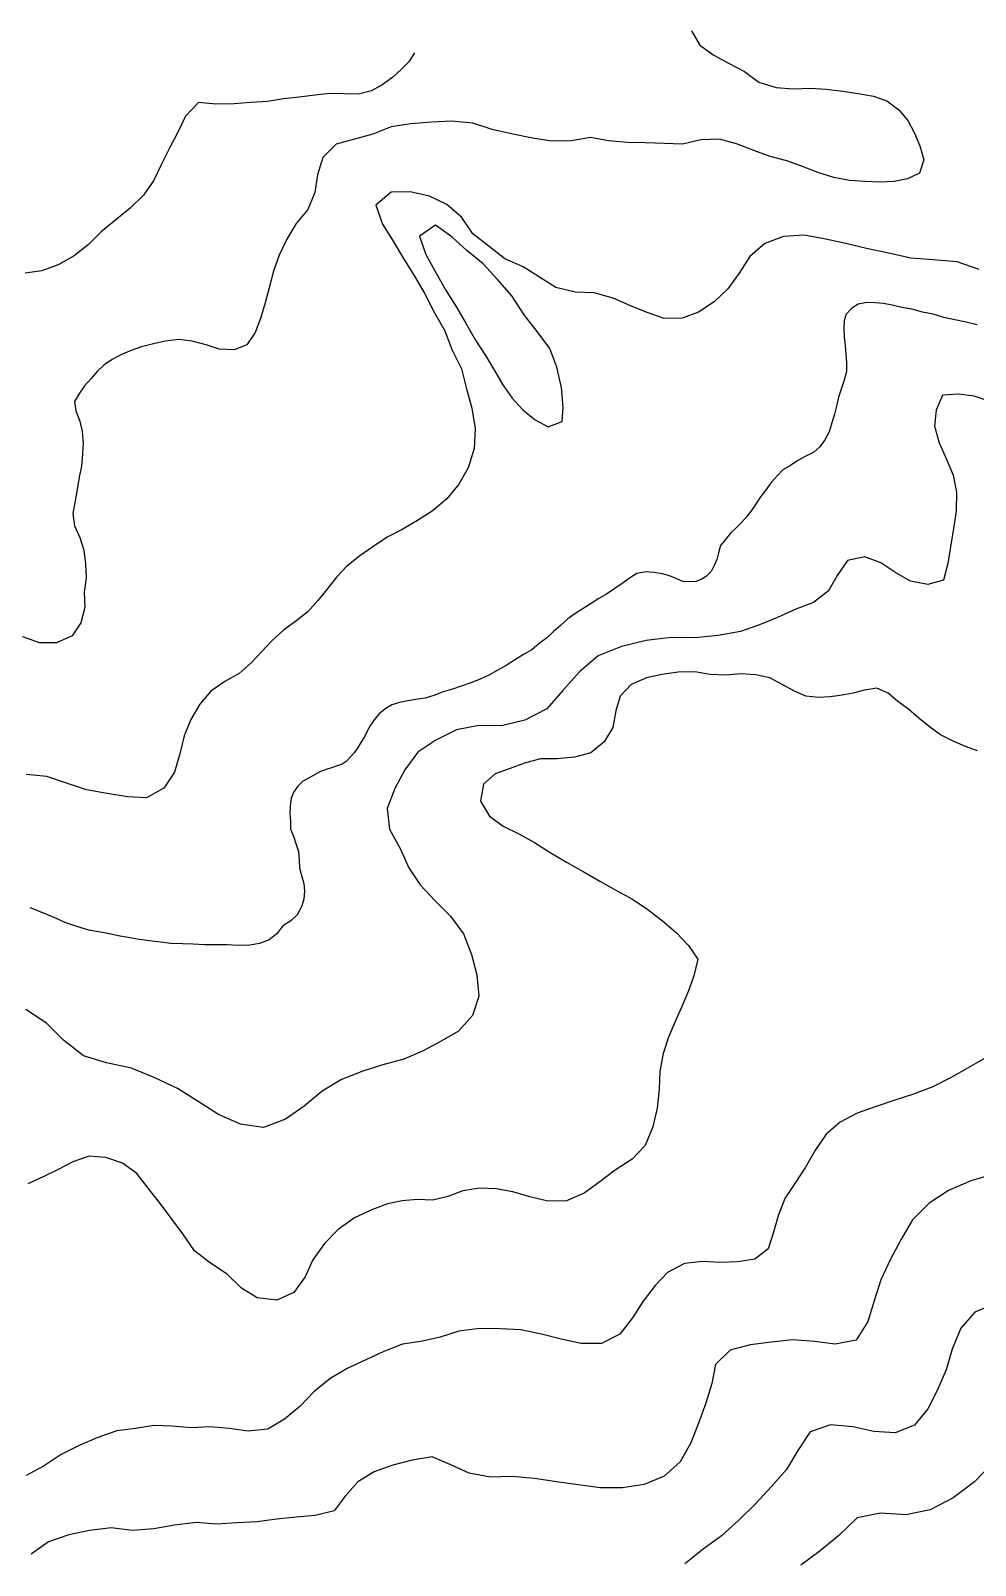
# Model space of a CAD drawing. Extents: x -717078 to -714996, y -984638 to -983998.
# Drawn here: x -715612.7 to -715311.4, y -984487.3 to -983997.9 of the extents above; entities that cross this region are included whole.
import ezdxf

# ---------------------------------------------------------------- set-up
doc = ezdxf.new("R2010")
doc.units = 0
doc.layers.add('contour_lines', color=1, linetype='CONTINUOUS')

msp = doc.modelspace()

# ---------------------------------------------------------------- linework, layer by layer
at = {"layer": 'contour_lines', "color": 1}
for p, q in [((-715401.9, -983997.89, 277), (-715399.307, -984002.472, 277)), ((-715490.228, -984004.94, 276), (-715492.1, -984007.842, 276)), ((-715399.307, -984002.472, 277), (-715394.752, -984005.689, 277)), ((-715394.752, -984005.689, 277), (-715389.887, -984008.391, 277)), ((-715494.488, -984010.283, 276), (-715497.219, -984012.67, 276)), ((-715492.1, -984007.842, 276), (-715494.488, -984010.283, 276)), ((-715389.887, -984008.391, 277), (-715385.023, -984010.917, 277)), ((-715385.023, -984010.917, 277), (-715380.438, -984014.357, 277)), ((-715500.333, -984015.083, 276), (-715503.964, -984017.085, 276)), ((-715497.219, -984012.67, 276), (-715500.333, -984015.083, 276)), ((-715380.438, -984014.357, 277), (-715374.942, -984015.983, 277)), ((-715374.942, -984015.983, 277), (-715369.535, -984016.464, 277)), ((-715369.535, -984016.464, 277), (-715364.078, -984016.234, 277)), ((-715364.078, -984016.234, 277), (-715358.967, -984016.521, 277)), ((-715559.19, -984020.761, 276), (-715563.29, -984025.102, 276)), ((-715553.661, -984021.365, 276), (-715559.19, -984020.761, 276)), ((-715547.833, -984021.252, 276), (-715553.661, -984021.365, 276)), ((-715542.526, -984020.838, 276), (-715547.833, -984021.252, 276)), ((-715537.219, -984020.482, 276), (-715542.526, -984020.838, 276)), ((-715532.029, -984019.625, 276), (-715537.219, -984020.482, 276)), ((-715527.051, -984019.118, 276), (-715532.029, -984019.625, 276)), ((-715522.117, -984018.401, 276), (-715527.051, -984019.118, 276)), ((-715517.31, -984017.965, 276), (-715522.117, -984018.401, 276)), ((-715512.688, -984017.996, 276), (-715517.31, -984017.965, 276)), ((-715508.146, -984018.109, 276), (-715512.688, -984017.996, 276)), ((-715503.964, -984017.085, 276), (-715508.146, -984018.109, 276)), ((-715358.967, -984016.521, 277), (-715353.659, -984017.144, 277)), ((-715353.659, -984017.144, 277), (-715348.776, -984017.946, 277)), ((-715348.776, -984017.946, 277), (-715343.854, -984018.75, 277)), ((-715343.854, -984018.75, 277), (-715339.575, -984020.27, 277)), ((-715339.575, -984020.27, 277), (-715335.751, -984023.082, 277)), ((-715563.29, -984025.102, 276), (-715565.655, -984030.034, 276)), ((-715335.751, -984023.082, 277), (-715332.935, -984026.524, 277)), ((-715565.655, -984030.034, 276), (-715568.321, -984035.151, 276)), ((-715503.544, -984030.905, 277), (-715509.389, -984032.472, 277)), ((-715497.679, -984028.547, 277), (-715503.544, -984030.905, 277)), ((-715491.595, -984027.646, 277), (-715497.679, -984028.547, 277)), ((-715484.836, -984027.085, 277), (-715491.595, -984027.646, 277)), ((-715478.496, -984026.716, 277), (-715484.836, -984027.085, 277)), ((-715471.699, -984027.386, 277), (-715478.496, -984026.716, 277)), ((-715465.541, -984029.391, 277), (-715471.699, -984027.386, 277)), ((-715458.906, -984030.934, 277), (-715465.541, -984029.391, 277)), ((-715452.691, -984032.175, 277), (-715458.906, -984030.934, 277)), ((-715332.935, -984026.524, 277), (-715330.751, -984030.615, 277)), ((-715330.751, -984030.615, 277), (-715329.082, -984034.639, 277)), ((-715568.321, -984035.151, 276), (-715570.836, -984040.254, 276)), ((-715515.291, -984034.036, 277), (-715519.493, -984038.345, 277)), ((-715509.389, -984032.472, 277), (-715515.291, -984034.036, 277)), ((-715446.427, -984033.101, 277), (-715452.691, -984032.175, 277)), ((-715440.361, -984033.012, 277), (-715446.427, -984033.101, 277)), ((-715434.19, -984031.967, 277), (-715440.361, -984033.012, 277)), ((-715428.425, -984032.992, 277), (-715434.19, -984031.967, 277)), ((-715422.389, -984033.579, 277), (-715428.425, -984032.992, 277)), ((-715416.687, -984033.679, 277), (-715422.389, -984033.579, 277)), ((-715410.593, -984033.823, 277), (-715416.687, -984033.679, 277)), ((-715404.812, -984034.027, 277), (-715410.593, -984033.823, 277)), ((-715398.96, -984032.679, 277), (-715404.812, -984034.027, 277)), ((-715393.05, -984032.452, 277), (-715398.96, -984032.679, 277)), ((-715387.53, -984033.987, 277), (-715393.05, -984032.452, 277)), ((-715382.032, -984036.066, 277), (-715387.53, -984033.987, 277)), ((-715329.082, -984034.639, 277), (-715327.846, -984039.078, 277)), ((-715570.836, -984040.254, 276), (-715573.506, -984045.773, 276)), ((-715519.493, -984038.345, 277), (-715521.268, -984043.872, 277)), ((-715376.842, -984037.987, 277), (-715382.032, -984036.066, 277)), ((-715371.525, -984039.444, 277), (-715376.842, -984037.987, 277)), ((-715366.503, -984041.182, 277), (-715371.525, -984039.444, 277)), ((-715327.846, -984039.078, 277), (-715329.177, -984043.306, 277)), ((-715521.268, -984043.872, 277), (-715522.045, -984049.474, 277)), ((-715361.581, -984043.107, 277), (-715366.503, -984041.182, 277)), ((-715356.581, -984044.713, 277), (-715361.581, -984043.107, 277)), ((-715351.54, -984045.689, 277), (-715356.581, -984044.713, 277)), ((-715346.493, -984045.971, 277), (-715351.54, -984045.689, 277)), ((-715333.072, -984045.134, 277), (-715337.26, -984045.932, 277)), ((-715329.177, -984043.306, 277), (-715333.072, -984045.134, 277)), ((-715576.694, -984050.383, 276), (-715580.944, -984054.467, 276)), ((-715573.506, -984045.773, 276), (-715576.694, -984050.383, 276)), ((-715522.045, -984049.474, 277), (-715524.332, -984054.952, 277)), ((-715497.694, -984049.364, 278), (-715502.572, -984053.583, 278)), ((-715491.669, -984049.303, 278), (-715497.694, -984049.364, 278)), ((-715485.448, -984050.652, 278), (-715491.669, -984049.303, 278)), ((-715479.941, -984053.311, 278), (-715485.448, -984050.652, 278)), ((-715341.932, -984046.185, 277), (-715346.493, -984045.971, 277)), ((-715337.26, -984045.932, 277), (-715341.932, -984046.185, 277)), ((-715580.944, -984054.467, 276), (-715585.552, -984058.249, 276)), ((-715524.332, -984054.952, 277), (-715527.984, -984059.411, 277)), ((-715502.572, -984053.583, 278), (-715500.47, -984059.563, 278)), ((-715475.196, -984057.507, 278), (-715479.941, -984053.311, 278)), ((-715585.552, -984058.249, 276), (-715590.203, -984062.009, 276)), ((-715527.984, -984059.411, 277), (-715530.982, -984064.352, 277)), ((-715500.47, -984059.563, 278), (-715497.096, -984064.987, 278)), ((-715483.564, -984059.881, 279), (-715488.705, -984063.416, 279)), ((-715478.409, -984063.623, 279), (-715483.564, -984059.881, 279)), ((-715471.725, -984062.717, 278), (-715475.196, -984057.507, 278)), ((-715590.203, -984062.009, 276), (-715594.221, -984066.1, 276)), ((-715530.982, -984064.352, 277), (-715533.468, -984069.458, 277)), ((-715497.096, -984064.987, 278), (-715493.809, -984070.489, 278)), ((-715488.705, -984063.416, 279), (-715486.649, -984069.297, 279)), ((-715473.604, -984068.029, 279), (-715478.409, -984063.623, 279)), ((-715466.439, -984066.749, 278), (-715471.725, -984062.717, 278)), ((-715372.602, -984063.497, 278), (-715378.552, -984065.748, 278)), ((-715366.025, -984063.066, 278), (-715372.602, -984063.497, 278)), ((-715359.565, -984064.237, 278), (-715366.025, -984063.066, 278)), ((-715352.706, -984065.783, 278), (-715359.565, -984064.237, 278)), ((-715598.881, -984069.722, 276), (-715603.755, -984072.465, 276)), ((-715594.221, -984066.1, 276), (-715598.881, -984069.722, 276)), ((-715533.468, -984069.458, 277), (-715535.291, -984074.581, 277)), ((-715486.649, -984069.297, 279), (-715483.41, -984075.188, 279)), ((-715468.428, -984072.265, 279), (-715473.604, -984068.029, 279)), ((-715461.499, -984070.643, 278), (-715466.439, -984066.749, 278)), ((-715383.372, -984069.937, 278), (-715386.765, -984075.229, 278)), ((-715378.552, -984065.748, 278), (-715383.372, -984069.937, 278)), ((-715346.098, -984067.336, 278), (-715352.706, -984065.783, 278)), ((-715339.005, -984068.864, 278), (-715346.098, -984067.336, 278)), ((-715331.994, -984070.466, 278), (-715339.005, -984068.864, 278)), ((-715609.142, -984074.496, 276), (-715614.456, -984075.234, 276)), ((-715603.755, -984072.465, 276), (-715609.142, -984074.496, 276)), ((-715535.291, -984074.581, 277), (-715536.622, -984079.874, 277)), ((-715493.809, -984070.489, 278), (-715490.292, -984076.152, 278)), ((-715463.777, -984077.228, 279), (-715468.428, -984072.265, 279)), ((-715455.597, -984073.169, 278), (-715461.499, -984070.643, 278)), ((-715450.368, -984076.463, 278), (-715455.597, -984073.169, 278)), ((-715324.815, -984070.995, 278), (-715331.994, -984070.466, 278)), ((-715317.179, -984071.586, 278), (-715324.815, -984070.995, 278)), ((-715310.214, -984074.047, 278), (-715317.179, -984071.586, 278)), ((-715536.622, -984079.874, 277), (-715537.898, -984084.726, 277)), ((-715490.292, -984076.152, 278), (-715486.963, -984081.811, 278)), ((-715483.41, -984075.188, 279), (-715480.188, -984080.824, 279)), ((-715459.203, -984082.466, 279), (-715463.777, -984077.228, 279)), ((-715445.158, -984079.825, 278), (-715450.368, -984076.463, 278)), ((-715439.057, -984081.311, 278), (-715445.158, -984079.825, 278)), ((-715386.765, -984075.229, 278), (-715390.336, -984080.217, 278)), ((-715537.898, -984084.726, 277), (-715539.395, -984089.689, 277)), ((-715486.963, -984081.811, 278), (-715483.93, -984087.818, 278)), ((-715480.188, -984080.824, 279), (-715476.878, -984086.113, 279)), ((-715455.329, -984088.534, 279), (-715459.203, -984082.466, 279)), ((-715432.947, -984081.505, 278), (-715439.057, -984081.311, 278)), ((-715426.892, -984083.193, 278), (-715432.947, -984081.505, 278)), ((-715421.592, -984085.55, 278), (-715426.892, -984083.193, 278)), ((-715394.697, -984084.318, 278), (-715399.664, -984087.64, 278)), ((-715390.336, -984080.217, 278), (-715394.697, -984084.318, 278)), ((-715346.014, -984084.561, 279), (-715348.794, -984085.138, 279)), ((-715343.483, -984084.627, 279), (-715346.014, -984084.561, 279)), ((-715340.687, -984084.926, 279), (-715343.483, -984084.627, 279)), ((-715539.395, -984089.689, 277), (-715541.084, -984094.104, 277)), ((-715483.93, -984087.818, 278), (-715480.717, -984093.433, 278)), ((-715476.878, -984086.113, 279), (-715473.787, -984091.416, 279)), ((-715451.116, -984093.782, 279), (-715455.329, -984088.534, 279)), ((-715416.041, -984087.776, 278), (-715421.592, -984085.55, 278)), ((-715410.653, -984089.658, 278), (-715416.041, -984087.776, 278)), ((-715404.862, -984089.523, 278), (-715410.653, -984089.658, 278)), ((-715399.664, -984087.64, 278), (-715404.862, -984089.523, 278)), ((-715352.594, -984088.261, 279), (-715353.226, -984090.353, 279)), ((-715350.802, -984086.421, 279), (-715352.594, -984088.261, 279)), ((-715348.794, -984085.138, 279), (-715350.802, -984086.421, 279)), ((-715337.973, -984085.47, 279), (-715340.687, -984084.926, 279)), ((-715334.792, -984086.146, 279), (-715337.973, -984085.47, 279)), ((-715331.636, -984086.725, 279), (-715334.792, -984086.146, 279)), ((-715328.207, -984087.641, 279), (-715331.636, -984086.725, 279)), ((-715324.865, -984088.316, 279), (-715328.207, -984087.641, 279)), ((-715321.399, -984089.385, 279), (-715324.865, -984088.316, 279)), ((-715317.911, -984090.102, 279), (-715321.399, -984089.385, 279)), ((-715541.084, -984094.104, 277), (-715543.734, -984098.093, 277)), ((-715480.717, -984093.433, 278), (-715478.308, -984099.8, 278)), ((-715473.787, -984091.416, 279), (-715470.876, -984096.596, 279)), ((-715447.163, -984099.243, 279), (-715451.116, -984093.782, 279)), ((-715353.226, -984090.353, 279), (-715353.381, -984092.988, 279)), ((-715353.381, -984092.988, 279), (-715353.256, -984095.531, 279)), ((-715314.277, -984090.878, 279), (-715317.911, -984090.102, 279)), ((-715310.865, -984091.674, 279), (-715314.277, -984090.878, 279)), ((-715577.395, -984098.743, 277), (-715580.697, -984099.845, 277)), ((-715573.569, -984097.741, 277), (-715577.395, -984098.743, 277)), ((-715569.759, -984096.874, 277), (-715573.569, -984097.741, 277)), ((-715565.404, -984096.416, 277), (-715569.759, -984096.874, 277)), ((-715561.248, -984096.944, 277), (-715565.404, -984096.416, 277)), ((-715556.778, -984098.039, 277), (-715561.248, -984096.944, 277)), ((-715552.588, -984099.473, 277), (-715556.778, -984098.039, 277)), ((-715547.846, -984099.646, 277), (-715552.588, -984099.473, 277)), ((-715543.734, -984098.093, 277), (-715547.846, -984099.646, 277)), ((-715470.876, -984096.596, 279), (-715467.608, -984101.433, 279)), ((-715444.876, -984105.202, 279), (-715447.163, -984099.243, 279)), ((-715353.256, -984095.531, 279), (-715352.897, -984098.38, 279)), ((-715352.897, -984098.38, 279), (-715352.666, -984101, 279)), ((-715586.709, -984102.78, 277), (-715589.421, -984104.588, 277)), ((-715583.971, -984101.226, 277), (-715586.709, -984102.78, 277)), ((-715580.697, -984099.845, 277), (-715583.971, -984101.226, 277)), ((-715478.308, -984099.8, 278), (-715475.333, -984105.687, 278)), ((-715467.608, -984101.433, 279), (-715464.722, -984106.257, 279)), ((-715352.666, -984101, 279), (-715352.499, -984103.814, 279)), ((-715352.499, -984103.814, 279), (-715352.499, -984106.538, 279)), ((-715593.444, -984108.803, 277), (-715595.542, -984111.185, 277)), ((-715591.468, -984106.602, 277), (-715593.444, -984108.803, 277)), ((-715589.421, -984104.588, 277), (-715591.468, -984106.602, 277)), ((-715475.333, -984105.687, 278), (-715473.647, -984112.087, 278)), ((-715464.722, -984106.257, 279), (-715462.06, -984110.806, 279)), ((-715443.396, -984111.641, 279), (-715444.876, -984105.202, 279)), ((-715353.221, -984109.295, 279), (-715354.177, -984112.166, 279)), ((-715352.499, -984106.538, 279), (-715353.221, -984109.295, 279)), ((-715597.118, -984113.489, 277), (-715598.712, -984116.163, 277)), ((-715595.542, -984111.185, 277), (-715597.118, -984113.489, 277)), ((-715473.647, -984112.087, 278), (-715471.968, -984118.22, 278)), ((-715462.06, -984110.806, 279), (-715459.169, -984115.106, 279)), ((-715442.811, -984117.97, 279), (-715443.396, -984111.641, 279)), ((-715354.177, -984112.166, 279), (-715355.029, -984114.762, 279)), ((-715321.832, -984114.165, 280), (-715323.84, -984118.88, 280)), ((-715316.767, -984113.802, 280), (-715321.832, -984114.165, 280)), ((-715311.752, -984114.424, 280), (-715316.767, -984113.802, 280)), ((-715598.712, -984116.163, 277), (-715598.268, -984119.151, 277)), ((-715598.268, -984119.151, 277), (-715597, -984122.399, 277)), ((-715471.968, -984118.22, 278), (-715470.929, -984124.765, 278)), ((-715459.169, -984115.106, 279), (-715455.732, -984118.845, 279)), ((-715455.732, -984118.845, 279), (-715451.83, -984121.941, 279)), ((-715443.233, -984122.543, 279), (-715442.811, -984117.97, 279)), ((-715355.713, -984117.597, 279), (-715356.317, -984120.132, 279)), ((-715355.029, -984114.762, 279), (-715355.713, -984117.597, 279)), ((-715323.84, -984118.88, 280), (-715324.461, -984123.965, 280)), ((-715306.997, -984116.005, 280), (-715311.752, -984114.424, 280)), ((-715597, -984122.399, 277), (-715596.304, -984125.66, 277)), ((-715451.83, -984121.941, 279), (-715447.658, -984124.19, 279)), ((-715447.658, -984124.19, 279), (-715443.233, -984122.543, 279)), ((-715357.174, -984122.997, 279), (-715358.053, -984125.797, 279)), ((-715356.317, -984120.132, 279), (-715357.174, -984122.997, 279)), ((-715324.461, -984123.965, 280), (-715322.887, -984129.342, 280)), ((-715596.304, -984125.66, 277), (-715595.966, -984129.296, 277)), ((-715470.929, -984124.765, 278), (-715471.266, -984131.098, 278)), ((-715359.396, -984128.412, 279), (-715360.959, -984130.566, 279)), ((-715358.053, -984125.797, 279), (-715359.396, -984128.412, 279)), ((-715596.139, -984132.872, 277), (-715596.544, -984136.738, 277)), ((-715595.966, -984129.296, 277), (-715596.139, -984132.872, 277)), ((-715471.266, -984131.098, 278), (-715473.198, -984137.273, 278)), ((-715365.498, -984133.539, 279), (-715367.99, -984134.938, 279)), ((-715362.885, -984132.256, 279), (-715365.498, -984133.539, 279)), ((-715360.959, -984130.566, 279), (-715362.885, -984132.256, 279)), ((-715322.887, -984129.342, 280), (-715320.677, -984134.334, 280)), ((-715596.544, -984136.738, 277), (-715597.28, -984140.311, 277)), ((-715473.198, -984137.273, 278), (-715476.122, -984142.494, 278)), ((-715372.748, -984137.938, 279), (-715374.59, -984139.85, 279)), ((-715370.33, -984136.51, 279), (-715372.748, -984137.938, 279)), ((-715367.99, -984134.938, 279), (-715370.33, -984136.51, 279)), ((-715320.677, -984134.334, 280), (-715318.509, -984139.647, 280)), ((-715597.28, -984140.311, 277), (-715597.839, -984144.206, 277)), ((-715476.122, -984142.494, 278), (-715480.007, -984147.145, 278)), ((-715376.507, -984142.022, 279), (-715378.138, -984144.244, 279)), ((-715374.59, -984139.85, 279), (-715376.507, -984142.022, 279)), ((-715318.509, -984139.647, 280), (-715317.435, -984145.095, 280)), ((-715598.495, -984147.85, 277), (-715599.218, -984151.811, 277)), ((-715597.839, -984144.206, 277), (-715598.495, -984147.85, 277)), ((-715480.007, -984147.145, 278), (-715484.609, -984151.085, 278)), ((-715379.878, -984146.514, 279), (-715381.282, -984148.621, 279)), ((-715378.138, -984144.244, 279), (-715379.878, -984146.514, 279)), ((-715317.435, -984145.095, 280), (-715317.543, -984151.137, 280)), ((-715599.218, -984151.811, 277), (-715598.697, -984155.79, 277)), ((-715484.609, -984151.085, 278), (-715489.336, -984154.052, 278)), ((-715384.24, -984152.822, 279), (-715386.007, -984154.758, 279)), ((-715382.77, -984150.945, 279), (-715384.24, -984152.822, 279)), ((-715381.282, -984148.621, 279), (-715382.77, -984150.945, 279)), ((-715317.543, -984151.137, 280), (-715318.397, -984156.626, 280)), ((-715598.697, -984155.79, 277), (-715597, -984159.497, 277)), ((-715494.216, -984156.995, 278), (-715499, -984159.434, 278)), ((-715489.336, -984154.052, 278), (-715494.216, -984156.995, 278)), ((-715389.472, -984158.152, 279), (-715391.23, -984160.214, 279)), ((-715387.665, -984156.395, 279), (-715389.472, -984158.152, 279)), ((-715386.007, -984154.758, 279), (-715387.665, -984156.395, 279)), ((-715318.397, -984156.626, 280), (-715319.289, -984162.469, 280)), ((-715597, -984159.497, 277), (-715595.791, -984163.528, 277)), ((-715503.572, -984162.488, 278), (-715507.741, -984165.405, 278)), ((-715499, -984159.434, 278), (-715503.572, -984162.488, 278)), ((-715392.703, -984162.054, 279), (-715393.35, -984164.355, 279)), ((-715391.23, -984160.214, 279), (-715392.703, -984162.054, 279)), ((-715319.289, -984162.469, 280), (-715320.131, -984167.793, 280)), ((-715595.791, -984163.528, 277), (-715595.185, -984167.897, 277)), ((-715595.185, -984167.897, 277), (-715595.004, -984172.394, 277)), ((-715507.741, -984165.405, 278), (-715511.825, -984168.677, 278)), ((-715393.88, -984166.514, 279), (-715394.703, -984168.439, 279)), ((-715393.35, -984164.355, 279), (-715393.88, -984166.514, 279)), ((-715352.214, -984166.82, 280), (-715355.443, -984171.637, 280)), ((-715346.602, -984165.645, 280), (-715352.214, -984166.82, 280)), ((-715341.584, -984167.584, 280), (-715346.602, -984165.645, 280)), ((-715336.781, -984170.78, 280), (-715341.584, -984167.584, 280)), ((-715320.131, -984167.793, 280), (-715321.58, -984173.08, 280)), ((-715595.004, -984172.394, 277), (-715595.682, -984176.944, 277)), ((-715515.211, -984172.17, 278), (-715518.247, -984176.071, 278)), ((-715511.825, -984168.677, 278), (-715515.211, -984172.17, 278)), ((-715421.707, -984172.463, 279), (-715424.047, -984174.197, 279)), ((-715419.378, -984170.972, 279), (-715421.707, -984172.463, 279)), ((-715416.394, -984170.43, 279), (-715419.378, -984170.972, 279)), ((-715413.822, -984170.679, 279), (-715416.394, -984170.43, 279)), ((-715411.128, -984171.074, 279), (-715413.822, -984170.679, 279)), ((-715408.988, -984171.758, 279), (-715411.128, -984171.074, 279)), ((-715406.798, -984172.635, 279), (-715408.988, -984171.758, 279)), ((-715404.738, -984173.501, 279), (-715406.798, -984172.635, 279)), ((-715398.666, -984172.807, 279), (-715400.529, -984173.54, 279)), ((-715397.116, -984171.83, 279), (-715398.666, -984172.807, 279)), ((-715395.708, -984170.334, 279), (-715397.116, -984171.83, 279)), ((-715394.703, -984168.439, 279), (-715395.708, -984170.334, 279)), ((-715355.443, -984171.637, 280), (-715358.184, -984176.538, 280)), ((-715332.097, -984173.458, 280), (-715336.781, -984170.78, 280)), ((-715595.682, -984176.944, 277), (-715595.413, -984181.866, 277)), ((-715518.247, -984176.071, 278), (-715521.137, -984179.625, 278)), ((-715429.032, -984177.594, 279), (-715431.454, -984178.937, 279)), ((-715426.356, -984175.807, 279), (-715429.032, -984177.594, 279)), ((-715424.047, -984174.197, 279), (-715426.356, -984175.807, 279)), ((-715402.736, -984173.706, 279), (-715404.738, -984173.501, 279)), ((-715400.529, -984173.54, 279), (-715402.736, -984173.706, 279)), ((-715358.184, -984176.538, 280), (-715362.999, -984180.259, 280)), ((-715326.59, -984174.549, 280), (-715332.097, -984173.458, 280)), ((-715321.58, -984173.08, 280), (-715326.59, -984174.549, 280)), ((-715595.413, -984181.866, 277), (-715596.704, -984186.678, 277)), ((-715521.137, -984179.625, 278), (-715524.338, -984183.178, 278)), ((-715436.481, -984182.185, 279), (-715439.193, -984183.835, 279)), ((-715433.976, -984180.602, 279), (-715436.481, -984182.185, 279)), ((-715431.454, -984178.937, 279), (-715433.976, -984180.602, 279)), ((-715368.663, -984182.425, 280), (-715374.488, -984185.061, 280)), ((-715362.999, -984180.259, 280), (-715368.663, -984182.425, 280)), ((-715596.704, -984186.678, 277), (-715599.479, -984190.9, 277)), ((-715528.143, -984186.151, 278), (-715532.056, -984189.022, 278)), ((-715524.338, -984183.178, 278), (-715528.143, -984186.151, 278)), ((-715443.733, -984187.606, 279), (-715445.996, -984189.514, 279)), ((-715441.345, -984185.474, 279), (-715443.733, -984187.606, 279)), ((-715439.193, -984183.835, 279), (-715441.345, -984185.474, 279)), ((-715380.216, -984187.42, 280), (-715386.309, -984189.518, 280)), ((-715374.488, -984185.061, 280), (-715380.216, -984187.42, 280)), ((-715609.875, -984193.111, 277), (-715615.182, -984191.232, 277)), ((-715599.479, -984190.9, 277), (-715604.426, -984193.094, 277)), ((-715535.672, -984192.388, 278), (-715539.055, -984196.024, 278)), ((-715532.056, -984189.022, 278), (-715535.672, -984192.388, 278)), ((-715448.196, -984191.616, 279), (-715450.487, -984193.303, 279)), ((-715445.996, -984189.514, 279), (-715448.196, -984191.616, 279)), ((-715416.346, -984192.36, 280), (-715424.242, -984194.271, 280)), ((-715408.43, -984191.396, 280), (-715416.346, -984192.36, 280)), ((-715400.843, -984191.527, 280), (-715408.43, -984191.396, 280)), ((-715393.434, -984190.75, 280), (-715400.843, -984191.527, 280)), ((-715386.309, -984189.518, 280), (-715393.434, -984190.75, 280)), ((-715604.426, -984193.094, 277), (-715609.875, -984193.111, 277)), ((-715539.055, -984196.024, 278), (-715542.329, -984199.487, 278)), ((-715455.543, -984196.799, 279), (-715458.354, -984198.588, 279)), ((-715452.879, -984195.31, 279), (-715455.543, -984196.799, 279)), ((-715450.487, -984193.303, 279), (-715452.879, -984195.31, 279)), ((-715431.668, -984197.272, 280), (-715437.6, -984202.305, 280)), ((-715424.242, -984194.271, 280), (-715431.668, -984197.272, 280)), ((-715542.329, -984199.487, 278), (-715546.244, -984202.902, 278)), ((-715463.932, -984201.985, 279), (-715466.558, -984203.383, 279)), ((-715460.993, -984200.311, 279), (-715463.932, -984201.985, 279)), ((-715458.354, -984198.588, 279), (-715460.993, -984200.311, 279)), ((-715437.6, -984202.305, 280), (-715443.075, -984208.38, 280)), ((-715400.908, -984202.334, 281), (-715406.152, -984202.501, 281)), ((-715395.991, -984203.2, 281), (-715400.908, -984202.334, 281)), ((-715550.784, -984205.398, 278), (-715555.292, -984208.481, 278)), ((-715546.244, -984202.902, 278), (-715550.784, -984205.398, 278)), ((-715475.424, -984206.878, 279), (-715478.195, -984207.916, 279)), ((-715472.262, -984205.827, 279), (-715475.424, -984206.878, 279)), ((-715469.382, -984204.748, 279), (-715472.262, -984205.827, 279)), ((-715466.558, -984203.383, 279), (-715469.382, -984204.748, 279)), ((-715421.193, -984206.351, 281), (-715424.633, -984210.133, 281)), ((-715416.3, -984204.307, 281), (-715421.193, -984206.351, 281)), ((-715411.379, -984203.259, 281), (-715416.3, -984204.307, 281)), ((-715406.152, -984202.501, 281), (-715411.379, -984203.259, 281)), ((-715391.027, -984203.411, 281), (-715395.991, -984203.2, 281)), ((-715386.233, -984202.979, 281), (-715391.027, -984203.411, 281)), ((-715381.554, -984203.277, 281), (-715386.233, -984202.979, 281)), ((-715376.995, -984204.274, 281), (-715381.554, -984203.277, 281)), ((-715372.959, -984206.358, 281), (-715376.995, -984204.274, 281)), ((-715369.117, -984208.556, 281), (-715372.959, -984206.358, 281)), ((-715555.292, -984208.481, 278), (-715558.756, -984212.64, 278)), ((-715495.062, -984212.086, 279), (-715497.557, -984212.853, 279)), ((-715492.426, -984211.624, 279), (-715495.062, -984212.086, 279)), ((-715489.826, -984211.184, 279), (-715492.426, -984211.624, 279)), ((-715486.894, -984210.736, 279), (-715489.826, -984211.184, 279)), ((-715484.147, -984209.941, 279), (-715486.894, -984210.736, 279)), ((-715481.166, -984208.735, 279), (-715484.147, -984209.941, 279)), ((-715478.195, -984207.916, 279), (-715481.166, -984208.735, 279)), ((-715443.075, -984208.38, 280), (-715448.1, -984214.15, 280)), ((-715424.633, -984210.133, 281), (-715426.034, -984214.778, 281)), ((-715365.512, -984210.107, 281), (-715369.117, -984208.556, 281)), ((-715361.465, -984210.513, 281), (-715365.512, -984210.107, 281)), ((-715357.732, -984210.335, 281), (-715361.465, -984210.513, 281)), ((-715353.838, -984209.834, 281), (-715357.732, -984210.335, 281)), ((-715350.366, -984209.185, 281), (-715353.838, -984209.834, 281)), ((-715346.711, -984208.238, 281), (-715350.366, -984209.185, 281)), ((-715342.778, -984207.532, 281), (-715346.711, -984208.238, 281)), ((-715339.197, -984209.206, 281), (-715342.778, -984207.532, 281)), ((-715336.065, -984211.829, 281), (-715339.197, -984209.206, 281)), ((-715332.755, -984214.251, 281), (-715336.065, -984211.829, 281)), ((-715558.756, -984212.64, 278), (-715561.606, -984217.511, 278)), ((-715501.546, -984215.727, 279), (-715503.04, -984217.603, 279)), ((-715499.792, -984214.269, 279), (-715501.546, -984215.727, 279)), ((-715497.557, -984212.853, 279), (-715499.792, -984214.269, 279)), ((-715448.1, -984214.15, 280), (-715455.096, -984217.823, 280)), ((-715426.034, -984214.778, 281), (-715426.976, -984220.07, 281)), ((-715329.436, -984217.117, 281), (-715332.755, -984214.251, 281)), ((-715561.606, -984217.511, 278), (-715563.737, -984222.715, 278)), ((-715505.342, -984221.325, 279), (-715506.217, -984223.058, 279)), ((-715504.285, -984219.339, 279), (-715505.342, -984221.325, 279)), ((-715503.04, -984217.603, 279), (-715504.285, -984219.339, 279)), ((-715476.931, -984220.901, 280), (-715483.504, -984224.141, 280)), ((-715469.8, -984219.498, 280), (-715476.931, -984220.901, 280)), ((-715462.53, -984219.539, 280), (-715469.8, -984219.498, 280)), ((-715455.096, -984217.823, 280), (-715462.53, -984219.539, 280)), ((-715426.976, -984220.07, 281), (-715429.826, -984224.712, 281)), ((-715326.155, -984219.766, 281), (-715329.436, -984217.117, 281)), ((-715322.518, -984222.459, 281), (-715326.155, -984219.766, 281)), ((-715563.737, -984222.715, 278), (-715565.097, -984228.524, 278)), ((-715508.392, -984226.473, 279), (-715509.572, -984228.227, 279)), ((-715507.414, -984224.878, 279), (-715508.392, -984226.473, 279)), ((-715506.217, -984223.058, 279), (-715507.414, -984224.878, 279)), ((-715483.504, -984224.141, 280), (-715489.269, -984228.012, 280)), ((-715429.826, -984224.712, 281), (-715434.051, -984228.195, 281)), ((-715318.668, -984224.32, 281), (-715322.518, -984222.459, 281)), ((-715314.577, -984226.218, 281), (-715318.668, -984224.32, 281)), ((-715310.712, -984227.535, 281), (-715314.577, -984226.218, 281)), ((-715565.097, -984228.524, 278), (-715566.853, -984234.408, 278)), ((-715512.037, -984230.918, 279), (-715513.336, -984231.849, 279)), ((-715510.81, -984229.531, 279), (-715512.037, -984230.918, 279)), ((-715509.572, -984228.227, 279), (-715510.81, -984229.531, 279)), ((-715489.269, -984228.012, 280), (-715493.392, -984233.631, 280)), ((-715455.218, -984231.519, 281), (-715459.73, -984233.219, 281)), ((-715450.07, -984230.096, 281), (-715455.218, -984231.519, 281)), ((-715444.783, -984230.088, 281), (-715450.07, -984230.096, 281)), ((-715439.233, -984229.553, 281), (-715444.783, -984230.088, 281)), ((-715434.051, -984228.195, 281), (-715439.233, -984229.553, 281)), ((-715607.559, -984235.74, 278), (-715614.164, -984235.084, 278)), ((-715601.273, -984237.85, 278), (-715607.559, -984235.74, 278)), ((-715566.853, -984234.408, 278), (-715570.199, -984239.473, 278)), ((-715523.93, -984236.167, 279), (-715525.955, -984237.345, 279)), ((-715522.186, -984235.208, 279), (-715523.93, -984236.167, 279)), ((-715520.226, -984234.167, 279), (-715522.186, -984235.208, 279)), ((-715518.46, -984233.486, 279), (-715520.226, -984234.167, 279)), ((-715516.449, -984232.882, 279), (-715518.46, -984233.486, 279)), ((-715514.95, -984232.3, 279), (-715516.449, -984232.882, 279)), ((-715513.336, -984231.849, 279), (-715514.95, -984232.3, 279)), ((-715493.392, -984233.631, 280), (-715496.594, -984239.516, 280)), ((-715464.503, -984234.897, 281), (-715468.244, -984238.232, 281)), ((-715459.73, -984233.219, 281), (-715464.503, -984234.897, 281)), ((-715594.846, -984239.985, 278), (-715601.273, -984237.85, 278)), ((-715588.278, -984241.142, 278), (-715594.846, -984239.985, 278)), ((-715581.837, -984242.201, 278), (-715588.278, -984241.142, 278)), ((-715570.199, -984239.473, 278), (-715575.734, -984242.565, 278)), ((-715528.811, -984240.662, 279), (-715529.653, -984242.651, 279)), ((-715527.501, -984238.794, 279), (-715528.811, -984240.662, 279)), ((-715525.955, -984237.345, 279), (-715527.501, -984238.794, 279)), ((-715496.594, -984239.516, 280), (-715498.96, -984245.979, 280)), ((-715468.244, -984238.232, 281), (-715469.19, -984243.595, 281)), ((-715575.734, -984242.565, 278), (-715581.837, -984242.201, 278)), ((-715529.906, -984245.192, 279), (-715530.028, -984247.495, 279)), ((-715529.653, -984242.651, 279), (-715529.906, -984245.192, 279)), ((-715498.96, -984245.979, 280), (-715498.276, -984252.491, 280)), ((-715469.19, -984243.595, 281), (-715466.386, -984248.413, 281)), ((-715530.028, -984247.495, 279), (-715529.877, -984250.108, 279)), ((-715529.877, -984250.108, 279), (-715529.804, -984252.528, 279)), ((-715466.386, -984248.413, 281), (-715462.047, -984251.53, 281)), ((-715529.804, -984252.528, 279), (-715528.867, -984254.798, 279)), ((-715528.867, -984254.798, 279), (-715528.013, -984257.374, 279)), ((-715498.276, -984252.491, 280), (-715494.891, -984258.654, 280)), ((-715462.047, -984251.53, 281), (-715457.008, -984253.989, 281)), ((-715457.008, -984253.989, 281), (-715452.035, -984256.812, 281)), ((-715528.013, -984257.374, 279), (-715527.331, -984259.683, 279)), ((-715527.331, -984259.683, 279), (-715527.098, -984262.443, 279)), ((-715494.891, -984258.654, 280), (-715492.096, -984264.863, 280)), ((-715452.035, -984256.812, 281), (-715446.982, -984259.984, 281)), ((-715446.982, -984259.984, 281), (-715441.761, -984263.041, 281)), ((-715527.098, -984262.443, 279), (-715527.001, -984264.837, 279)), ((-715527.001, -984264.837, 279), (-715526.356, -984267.329, 279)), ((-715492.096, -984264.863, 280), (-715488.423, -984270.336, 280)), ((-715441.761, -984263.041, 281), (-715436.438, -984266.04, 281)), ((-715526.356, -984267.329, 279), (-715525.615, -984269.844, 279)), ((-715525.615, -984269.844, 279), (-715525.341, -984272.245, 279)), ((-715488.423, -984270.336, 280), (-715483.596, -984275.49, 280)), ((-715436.438, -984266.04, 281), (-715431.158, -984269.116, 281)), ((-715431.158, -984269.116, 281), (-715425.829, -984272.127, 281)), ((-715525.558, -984274.886, 279), (-715526.331, -984277.308, 279)), ((-715525.341, -984272.245, 279), (-715525.558, -984274.886, 279)), ((-715483.596, -984275.49, 280), (-715478.784, -984280.256, 280)), ((-715425.829, -984272.127, 281), (-715420.746, -984274.883, 281)), ((-715420.746, -984274.883, 281), (-715415.867, -984278.18, 281)), ((-715608.872, -984279.202, 279), (-715612.9, -984277.654, 279)), ((-715605.228, -984280.736, 279), (-715608.872, -984279.202, 279)), ((-715527.722, -984279.889, 279), (-715529.743, -984281.754, 279)), ((-715526.331, -984277.308, 279), (-715527.722, -984279.889, 279)), ((-715478.784, -984280.256, 280), (-715474.641, -984285.895, 280)), ((-715415.867, -984278.18, 281), (-715411.126, -984281.786, 281)), ((-715601.477, -984282.408, 279), (-715605.228, -984280.736, 279)), ((-715597.949, -984283.574, 279), (-715601.477, -984282.408, 279)), ((-715594.14, -984284.774, 279), (-715597.949, -984283.574, 279)), ((-715591.025, -984285.256, 279), (-715594.14, -984284.774, 279)), ((-715588.063, -984285.791, 279), (-715591.025, -984285.256, 279)), ((-715532.27, -984283.374, 279), (-715534.207, -984285.862, 279)), ((-715529.743, -984281.754, 279), (-715532.27, -984283.374, 279)), ((-715411.126, -984281.786, 281), (-715406.851, -984285.486, 281)), ((-715406.851, -984285.486, 281), (-715402.84, -984289.606, 281)), ((-715584.78, -984286.576, 279), (-715588.063, -984285.791, 279)), ((-715581.614, -984287.129, 279), (-715584.78, -984286.576, 279)), ((-715578.113, -984287.688, 279), (-715581.614, -984287.129, 279)), ((-715574.854, -984288.146, 279), (-715578.113, -984287.688, 279)), ((-715571.297, -984288.518, 279), (-715574.854, -984288.146, 279)), ((-715567.995, -984288.945, 279), (-715571.297, -984288.518, 279)), ((-715564.275, -984289.097, 279), (-715567.995, -984288.945, 279)), ((-715560.842, -984289.174, 279), (-715564.275, -984289.097, 279)), ((-715557.165, -984289.37, 279), (-715560.842, -984289.174, 279)), ((-715553.599, -984289.415, 279), (-715557.165, -984289.37, 279)), ((-715550.026, -984289.472, 279), (-715553.599, -984289.415, 279)), ((-715546.518, -984289.596, 279), (-715550.026, -984289.472, 279)), ((-715542.843, -984289.549, 279), (-715546.518, -984289.596, 279)), ((-715539.691, -984288.981, 279), (-715542.843, -984289.549, 279)), ((-715536.671, -984287.787, 279), (-715539.691, -984288.981, 279)), ((-715534.207, -984285.862, 279), (-715536.671, -984287.787, 279)), ((-715474.641, -984285.895, 280), (-715472.078, -984292.505, 280)), ((-715402.84, -984289.606, 281), (-715399.954, -984294.04, 281)), ((-715472.078, -984292.505, 280), (-715470.378, -984299.011, 280)), ((-715399.954, -984294.04, 281), (-715401.226, -984299.296, 281)), ((-715470.378, -984299.011, 280), (-715469.805, -984305.816, 280)), ((-715401.226, -984299.296, 281), (-715402.901, -984304.045, 281)), ((-715402.901, -984304.045, 281), (-715404.94, -984308.886, 281)), ((-715469.805, -984305.816, 280), (-715471.753, -984311.982, 280)), ((-715404.94, -984308.886, 281), (-715407.173, -984313.848, 281)), ((-715607.638, -984314.367, 280), (-715614.264, -984310.073, 280)), ((-715602.214, -984319.876, 280), (-715607.638, -984314.367, 280)), ((-715471.753, -984311.982, 280), (-715476.282, -984316.994, 280)), ((-715407.173, -984313.848, 281), (-715409.301, -984318.892, 281)), ((-715476.282, -984316.994, 280), (-715481.774, -984320.125, 280)), ((-715409.301, -984318.892, 281), (-715410.949, -984324.033, 281)), ((-715595.908, -984324.784, 280), (-715602.214, -984319.876, 280)), ((-715487.704, -984323.283, 280), (-715493.7, -984325.9, 280)), ((-715481.774, -984320.125, 280), (-715487.704, -984323.283, 280)), ((-715410.949, -984324.033, 281), (-715411.985, -984329.812, 281)), ((-715588.523, -984327.101, 280), (-715595.908, -984324.784, 280)), ((-715580.523, -984328.794, 280), (-715588.523, -984327.101, 280)), ((-715573.099, -984331.809, 280), (-715580.523, -984328.794, 280)), ((-715500.335, -984327.705, 280), (-715506.812, -984329.688, 280)), ((-715493.7, -984325.9, 280), (-715500.335, -984327.705, 280)), ((-715313.651, -984328.629, 282), (-715319.344, -984331.869, 282)), ((-715308.167, -984325.439, 282), (-715313.651, -984328.629, 282)), ((-715565.926, -984335.213, 280), (-715573.099, -984331.809, 280)), ((-715513.535, -984332.41, 280), (-715519.69, -984336.116, 280)), ((-715506.812, -984329.688, 280), (-715513.535, -984332.41, 280)), ((-715411.985, -984329.812, 281), (-715412.283, -984335.421, 281)), ((-715319.344, -984331.869, 282), (-715324.975, -984334.744, 282)), ((-715559.277, -984339.418, 280), (-715565.926, -984335.213, 280)), ((-715519.69, -984336.116, 280), (-715525.471, -984340.843, 280)), ((-715412.283, -984335.421, 281), (-715412.897, -984341.502, 281)), ((-715337.12, -984338.933, 282), (-715343.304, -984341.083, 282)), ((-715331.154, -984337.048, 282), (-715337.12, -984338.933, 282)), ((-715324.975, -984334.744, 282), (-715331.154, -984337.048, 282)), ((-715552.785, -984343.52, 280), (-715559.277, -984339.418, 280)), ((-715545.786, -984346.584, 280), (-715552.785, -984343.52, 280)), ((-715525.471, -984340.843, 280), (-715531.411, -984345.054, 280)), ((-715412.897, -984341.502, 281), (-715414.29, -984347.423, 281)), ((-715349.04, -984343.095, 282), (-715354.547, -984346.022, 282)), ((-715343.304, -984341.083, 282), (-715349.04, -984343.095, 282)), ((-715538.395, -984347.634, 280), (-715545.786, -984346.584, 280)), ((-715531.411, -984345.054, 280), (-715538.395, -984347.634, 280)), ((-715414.29, -984347.423, 281), (-715416.728, -984353.372, 281)), ((-715354.547, -984346.022, 282), (-715358.999, -984349.815, 282)), ((-715416.728, -984353.372, 281), (-715420.879, -984357.797, 281)), ((-715358.999, -984349.815, 282), (-715362.557, -984355.117, 282)), ((-715599.29, -984358.586, 281), (-715603.939, -984361.084, 281)), ((-715594.007, -984356.769, 281), (-715599.29, -984358.586, 281)), ((-715588.773, -984357.244, 281), (-715594.007, -984356.769, 281)), ((-715583.429, -984359.102, 281), (-715588.773, -984357.244, 281)), ((-715420.879, -984357.797, 281), (-715426.29, -984361.285, 281)), ((-715362.557, -984355.117, 282), (-715365.539, -984360.332, 282)), ((-715608.693, -984363.409, 281), (-715613.574, -984365.599, 281)), ((-715603.939, -984361.084, 281), (-715608.693, -984363.409, 281)), ((-715578.857, -984362.297, 281), (-715583.429, -984359.102, 281)), ((-715575.219, -984367.048, 281), (-715578.857, -984362.297, 281)), ((-715426.29, -984361.285, 281), (-715431.193, -984365.045, 281)), ((-715365.539, -984360.332, 282), (-715368.991, -984365.544, 282)), ((-715305.824, -984362.684, 283), (-715312.83, -984364.707, 283)), ((-715571.589, -984371.596, 281), (-715575.219, -984367.048, 281)), ((-715474.854, -984367.859, 281), (-715479.64, -984369.714, 281)), ((-715469.596, -984366.974, 281), (-715474.854, -984367.859, 281)), ((-715464.211, -984367.242, 281), (-715469.596, -984366.974, 281)), ((-715458.874, -984368.229, 281), (-715464.211, -984367.242, 281)), ((-715453.455, -984369.78, 281), (-715458.874, -984368.229, 281)), ((-715436.159, -984368.642, 281), (-715441.834, -984371.017, 281)), ((-715431.193, -984365.045, 281), (-715436.159, -984368.642, 281)), ((-715368.991, -984365.544, 282), (-715372.142, -984370.368, 282)), ((-715319.909, -984367.72, 283), (-715326.119, -984371.808, 283)), ((-715312.83, -984364.707, 283), (-715319.909, -984367.72, 283)), ((-715567.896, -984376.594, 281), (-715571.589, -984371.596, 281)), ((-715498.867, -984372.053, 281), (-715503.709, -984373.82, 281)), ((-715494.208, -984371.057, 281), (-715498.867, -984372.053, 281)), ((-715489.456, -984370.611, 281), (-715494.208, -984371.057, 281)), ((-715484.418, -984370.846, 281), (-715489.456, -984370.611, 281)), ((-715479.64, -984369.714, 281), (-715484.418, -984370.846, 281)), ((-715447.751, -984371.187, 281), (-715453.455, -984369.78, 281)), ((-715441.834, -984371.017, 281), (-715447.751, -984371.187, 281)), ((-715372.142, -984370.368, 282), (-715374.306, -984375.801, 282)), ((-715326.119, -984371.808, 283), (-715331.402, -984377.132, 283)), ((-715564.155, -984381.537, 281), (-715567.896, -984376.594, 281)), ((-715509.438, -984376.458, 281), (-715514.593, -984380.244, 281)), ((-715503.709, -984373.82, 281), (-715509.438, -984376.458, 281)), ((-715374.306, -984375.801, 282), (-715375.722, -984381.075, 282)), ((-715331.402, -984377.132, 283), (-715335.161, -984383.52, 283)), ((-715560.421, -984387.018, 281), (-715564.155, -984381.537, 281)), ((-715514.593, -984380.244, 281), (-715519.033, -984384.641, 281)), ((-715375.722, -984381.075, 282), (-715377.479, -984386.373, 282)), ((-715555.307, -984390.928, 281), (-715560.421, -984387.018, 281)), ((-715519.033, -984384.641, 281), (-715522.681, -984389.869, 281)), ((-715377.479, -984386.373, 282), (-715381.765, -984389.621, 282)), ((-715335.161, -984383.52, 283), (-715338.519, -984389.866, 283)), ((-715550.059, -984394.476, 281), (-715555.307, -984390.928, 281)), ((-715522.681, -984389.869, 281), (-715525.175, -984395.35, 281)), ((-715404.155, -984391.022, 282), (-715409.541, -984393.893, 282)), ((-715398.411, -984390.366, 282), (-715404.155, -984391.022, 282)), ((-715392.62, -984390.729, 282), (-715398.411, -984390.366, 282)), ((-715387.273, -984390.498, 282), (-715392.62, -984390.729, 282)), ((-715381.765, -984389.621, 282), (-715387.273, -984390.498, 282)), ((-715338.519, -984389.866, 283), (-715341.582, -984396.214, 283)), ((-715545.476, -984398.946, 281), (-715550.059, -984394.476, 281)), ((-715525.175, -984395.35, 281), (-715528.813, -984400.27, 281)), ((-715413.547, -984398.094, 282), (-715417.353, -984403.061, 282)), ((-715409.541, -984393.893, 282), (-715413.547, -984398.094, 282)), ((-715341.582, -984396.214, 283), (-715343.633, -984402.917, 283)), ((-715540.417, -984402.011, 281), (-715545.476, -984398.946, 281)), ((-715534.194, -984402.754, 281), (-715540.417, -984402.011, 281)), ((-715528.813, -984400.27, 281), (-715534.194, -984402.754, 281)), ((-715343.633, -984402.917, 283), (-715345.688, -984409.588, 283)), ((-715417.353, -984403.061, 282), (-715420.744, -984408.326, 282)), ((-715311.507, -984406.618, 284), (-715316.072, -984411.695, 284)), ((-715304.7, -984403.739, 284), (-715311.507, -984406.618, 284)), ((-715476.153, -984412.632, 282), (-715482.054, -984414.562, 282)), ((-715469.574, -984411.801, 282), (-715476.153, -984412.632, 282)), ((-715462.948, -984411.868, 282), (-715469.574, -984411.801, 282)), ((-715456.414, -984412.154, 282), (-715462.948, -984411.868, 282)), ((-715449.754, -984413.635, 282), (-715456.414, -984412.154, 282)), ((-715420.744, -984408.326, 282), (-715424.818, -984413.614, 282)), ((-715345.688, -984409.588, 283), (-715349.381, -984415.542, 283)), ((-715316.072, -984411.695, 284), (-715318.802, -984418.375, 284)), ((-715494.077, -984416.772, 282), (-715500.024, -984419.149, 282)), ((-715488.249, -984415.963, 282), (-715494.077, -984416.772, 282)), ((-715482.054, -984414.562, 282), (-715488.249, -984415.963, 282)), ((-715443.551, -984415.212, 282), (-715449.754, -984413.635, 282)), ((-715437.068, -984416.56, 282), (-715443.551, -984415.212, 282)), ((-715430.598, -984416.549, 282), (-715437.068, -984416.56, 282)), ((-715424.818, -984413.614, 282), (-715430.598, -984416.549, 282)), ((-715383.259, -984417.017, 283), (-715389.574, -984418.68, 283)), ((-715376.446, -984416.165, 283), (-715383.259, -984417.017, 283)), ((-715369.716, -984415.438, 283), (-715376.446, -984416.165, 283)), ((-715362.698, -984415.911, 283), (-715369.716, -984415.438, 283)), ((-715356.149, -984416.741, 283), (-715362.698, -984415.911, 283)), ((-715349.381, -984415.542, 283), (-715356.149, -984416.741, 283)), ((-715505.765, -984421.798, 282), (-715511.725, -984424.583, 282)), ((-715500.024, -984419.149, 282), (-715505.765, -984421.798, 282)), ((-715389.574, -984418.68, 283), (-715394.257, -984423.221, 283)), ((-715318.802, -984418.375, 284), (-715320.723, -984424.934, 284)), ((-715511.725, -984424.583, 282), (-715517.278, -984427.824, 282)), ((-715394.257, -984423.221, 283), (-715395.491, -984429.364, 283)), ((-715320.723, -984424.934, 284), (-715323.539, -984431.522, 284)), ((-715522.35, -984431.993, 282), (-715526.762, -984436.538, 282)), ((-715517.278, -984427.824, 282), (-715522.35, -984431.993, 282)), ((-715395.491, -984429.364, 283), (-715397.409, -984435.618, 283)), ((-715323.539, -984431.522, 284), (-715326.559, -984437.425, 284)), ((-715526.762, -984436.538, 282), (-715531.796, -984440.729, 282)), ((-715397.409, -984435.618, 283), (-715399.669, -984441.998, 283)), ((-715531.796, -984440.729, 282), (-715537.046, -984443.863, 282)), ((-715399.669, -984441.998, 283), (-715402.088, -984448.256, 283)), ((-715326.559, -984437.425, 284), (-715330.849, -984442.655, 284)), ((-715591.248, -984446.487, 282), (-715596.986, -984448.961, 282)), ((-715585.212, -984444.449, 282), (-715591.248, -984446.487, 282)), ((-715579.3, -984443.618, 282), (-715585.212, -984444.449, 282)), ((-715573.332, -984442.726, 282), (-715579.3, -984443.618, 282)), ((-715567.61, -984442.926, 282), (-715573.332, -984442.726, 282)), ((-715561.553, -984443.437, 282), (-715567.61, -984442.926, 282)), ((-715555.608, -984443.157, 282), (-715561.553, -984443.437, 282)), ((-715549.338, -984443.71, 282), (-715555.608, -984443.157, 282)), ((-715543.307, -984444.558, 282), (-715549.338, -984443.71, 282)), ((-715537.046, -984443.863, 282), (-715543.307, -984444.558, 282)), ((-715364.05, -984444.744, 284), (-715368.031, -984450.691, 284)), ((-715357.542, -984442.457, 284), (-715364.05, -984444.744, 284)), ((-715350.421, -984443.146, 284), (-715357.542, -984442.457, 284)), ((-715343.791, -984444.632, 284), (-715350.421, -984443.146, 284)), ((-715336.951, -984445.033, 284), (-715343.791, -984444.632, 284)), ((-715330.849, -984442.655, 284), (-715336.951, -984445.033, 284)), ((-715602.985, -984451.967, 282), (-715608.374, -984455.525, 282)), ((-715596.986, -984448.961, 282), (-715602.985, -984451.967, 282)), ((-715402.088, -984448.256, 283), (-715405.505, -984454.343, 283)), ((-715368.031, -984450.691, 284), (-715371.626, -984456.787, 284)), ((-715608.374, -984455.525, 282), (-715614.105, -984458.623, 282)), ((-715497.151, -984455.387, 283), (-715503.118, -984457.438, 283)), ((-715491.019, -984453.756, 283), (-715497.151, -984455.387, 283)), ((-715484.671, -984452.709, 283), (-715491.019, -984453.756, 283)), ((-715478.723, -984455.276, 283), (-715484.671, -984452.709, 283)), ((-715472.825, -984457.922, 283), (-715478.723, -984455.276, 283)), ((-715405.505, -984454.343, 283), (-715410.656, -984458.906, 283)), ((-715371.626, -984456.787, 284), (-715376.46, -984462.148, 284)), ((-715306.041, -984454.871, 285), (-715311.669, -984460.724, 285)), ((-715508.373, -984460.652, 283), (-715512.369, -984465.29, 283)), ((-715503.118, -984457.438, 283), (-715508.373, -984460.652, 283)), ((-715465.999, -984459.225, 283), (-715472.825, -984457.922, 283)), ((-715459.208, -984458.985, 283), (-715465.999, -984459.225, 283)), ((-715452.049, -984459.569, 283), (-715459.208, -984458.985, 283)), ((-715445.005, -984460.727, 283), (-715452.049, -984459.569, 283)), ((-715438.055, -984461.669, 283), (-715445.005, -984460.727, 283)), ((-715431.022, -984462.589, 283), (-715438.055, -984461.669, 283)), ((-715417.06, -984461.557, 283), (-715423.962, -984462.565, 283)), ((-715410.656, -984458.906, 283), (-715417.06, -984461.557, 283)), ((-715311.669, -984460.724, 285), (-715318.433, -984465.817, 285)), ((-715512.369, -984465.29, 283), (-715515.888, -984469.952, 283)), ((-715423.962, -984462.565, 283), (-715431.022, -984462.589, 283)), ((-715376.46, -984462.148, 284), (-715381.432, -984467.607, 284)), ((-715318.433, -984465.817, 285), (-715325.802, -984469.653, 285)), ((-715522.006, -984471.427, 283), (-715528.064, -984471.92, 283)), ((-715515.888, -984469.952, 283), (-715522.006, -984471.427, 283)), ((-715381.432, -984467.607, 284), (-715386.792, -984472.906, 284)), ((-715341.605, -984470.685, 285), (-715349.119, -984472.187, 285)), ((-715333.556, -984471.252, 285), (-715341.605, -984470.685, 285)), ((-715325.802, -984469.653, 285), (-715333.556, -984471.252, 285)), ((-715593.94, -984476.148, 283), (-715600.581, -984477.614, 283)), ((-715587.07, -984475.36, 283), (-715593.94, -984476.148, 283)), ((-715580.204, -984476.248, 283), (-715587.07, -984475.36, 283)), ((-715573.441, -984475.615, 283), (-715580.204, -984476.248, 283)), ((-715566.795, -984474.49, 283), (-715573.441, -984475.615, 283)), ((-715559.924, -984473.597, 283), (-715566.795, -984474.49, 283)), ((-715553.32, -984474.16, 283), (-715559.924, -984473.597, 283)), ((-715546.926, -984473.755, 283), (-715553.32, -984474.16, 283)), ((-715540.473, -984473.383, 283), (-715546.926, -984473.755, 283)), ((-715534.337, -984472.628, 283), (-715540.473, -984473.383, 283)), ((-715528.064, -984471.92, 283), (-715534.337, -984472.628, 283)), ((-715386.792, -984472.906, 284), (-715392.347, -984477.895, 284)), ((-715349.119, -984472.187, 285), (-715354.918, -984477.771, 285)), ((-715607.012, -984479.791, 283), (-715612.501, -984483.695, 283)), ((-715600.581, -984477.614, 283), (-715607.012, -984479.791, 283)), ((-715392.347, -984477.895, 284), (-715398.211, -984482.195, 284)), ((-715354.918, -984477.771, 285), (-715360.842, -984482.637, 285)), ((-715398.211, -984482.195, 284), (-715404.038, -984486.81, 284)), ((-715360.842, -984482.637, 285), (-715367.064, -984487.297, 285))]:
    msp.add_line(p, q, dxfattribs=at)

doc.saveas('drawing.dxf')
